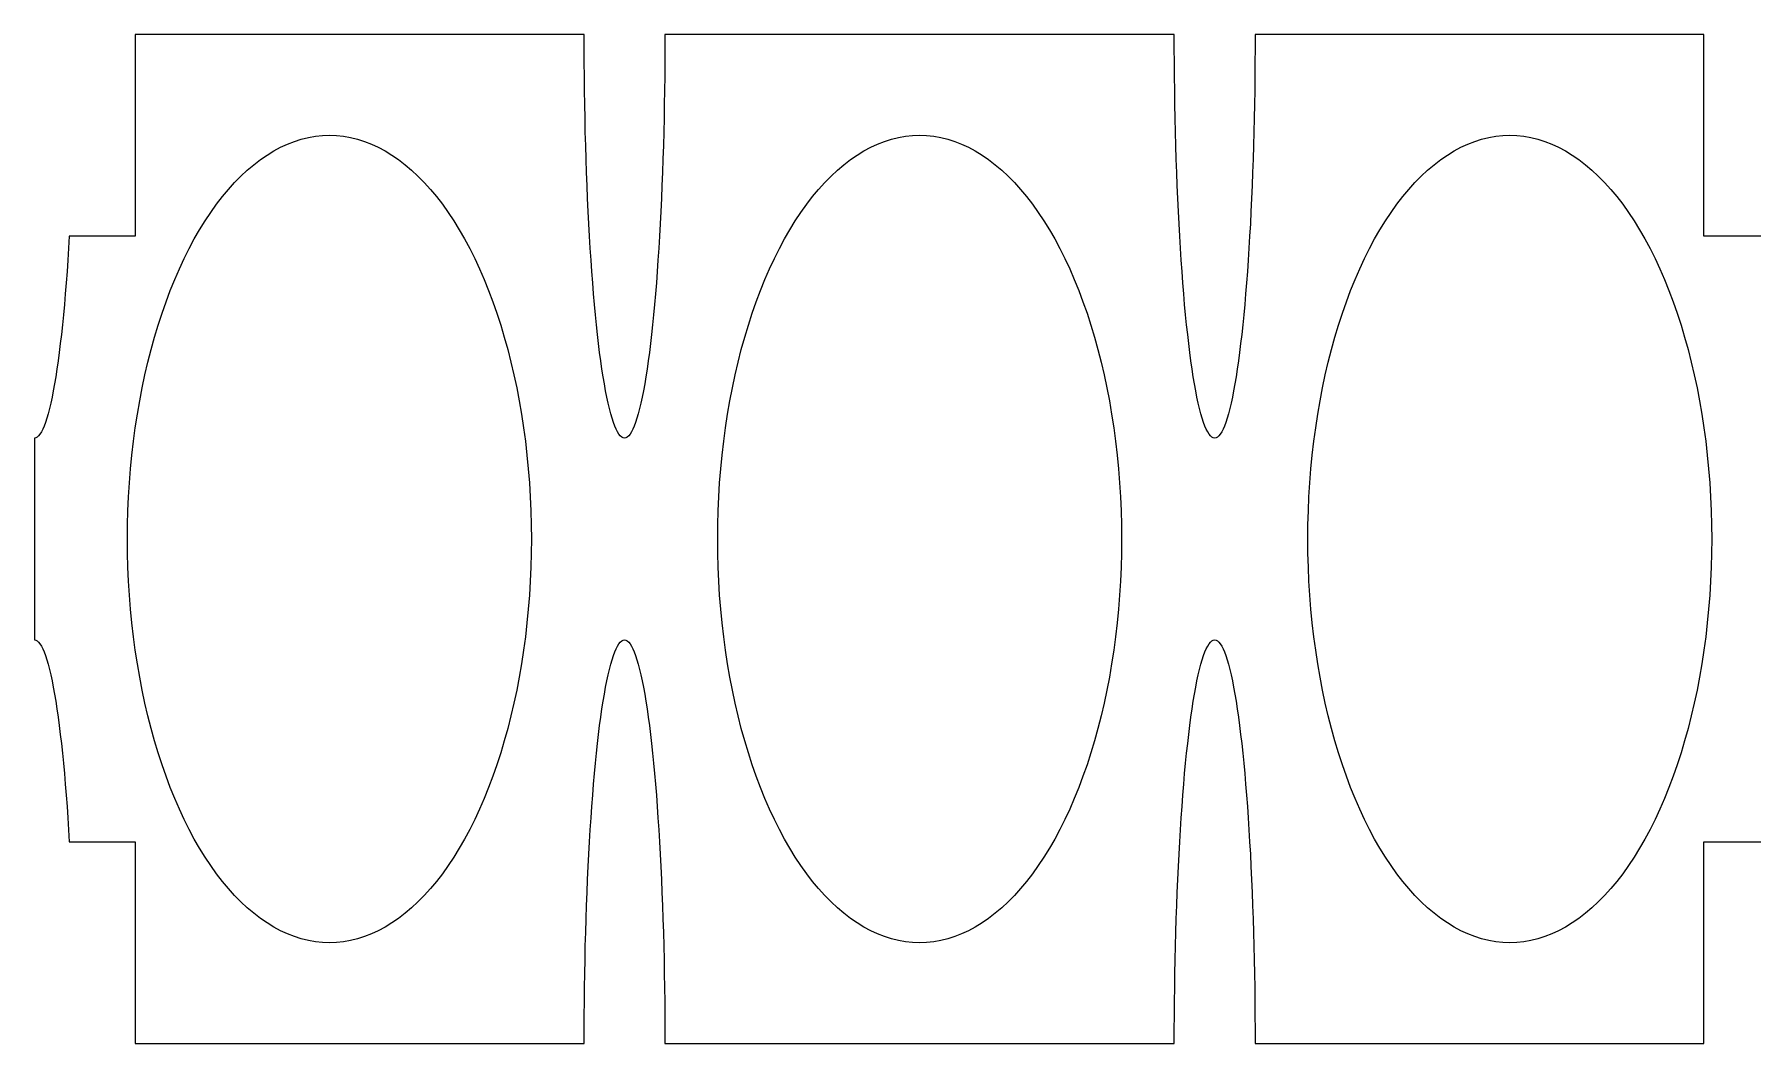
# Model space of a CAD drawing. Header units: metres. Extents: x -317 to 317, y -178 to -110.
# Drawn here: x -285 to -229.6, y -142.5 to -110 of the extents above; entities that cross this region are included whole.
import ezdxf

# ---------------------------------------------------------------- set-up
doc = ezdxf.new("R2010")
doc.units = ezdxf.units.M

msp = doc.modelspace()

# ---------------------------------------------------------------- linework, layer by layer
for p, q in [((-267.258, -110), (-281.705, -110)), ((-281.705, -110), (-281.705, -116.5)), ((-267.258, -110.454), (-267.258, -110)), ((-264.658, -110), (-264.659, -110.454)), ((-248.261, -110), (-264.658, -110)), ((-248.261, -110.454), (-248.261, -110)), ((-245.661, -110), (-245.662, -110.454)), ((-231.214, -110), (-245.661, -110)), ((-231.214, -116.5), (-231.214, -110)), ((-267.255, -110.907), (-267.258, -110.454)), ((-264.659, -110.454), (-264.662, -110.907)), ((-248.258, -110.907), (-248.261, -110.454)), ((-245.662, -110.454), (-245.665, -110.907)), ((-267.251, -111.359), (-267.255, -110.907)), ((-264.662, -110.907), (-264.666, -111.359)), ((-248.254, -111.359), (-248.258, -110.907)), ((-245.665, -110.907), (-245.669, -111.359)), ((-267.246, -111.809), (-267.251, -111.359)), ((-264.666, -111.359), (-264.671, -111.809)), ((-248.249, -111.809), (-248.254, -111.359)), ((-245.669, -111.359), (-245.674, -111.809)), ((-267.239, -112.257), (-267.246, -111.809)), ((-267.23, -112.703), (-267.239, -112.257)), ((-264.678, -112.257), (-264.687, -112.703)), ((-264.671, -111.809), (-264.678, -112.257)), ((-248.242, -112.257), (-248.249, -111.809)), ((-248.233, -112.703), (-248.242, -112.257)), ((-245.681, -112.257), (-245.69, -112.703)), ((-245.674, -111.809), (-245.681, -112.257)), ((-267.22, -113.145), (-267.23, -112.703)), ((-264.687, -112.703), (-264.697, -113.145)), ((-248.223, -113.145), (-248.233, -112.703)), ((-245.69, -112.703), (-245.7, -113.145)), ((-276.586, -113.447), (-276.362, -113.377)), ((-276.362, -113.377), (-276.136, -113.321)), ((-276.136, -113.321), (-275.91, -113.282)), ((-275.91, -113.282), (-275.684, -113.258)), ((-275.684, -113.258), (-275.457, -113.25)), ((-275.457, -113.25), (-275.23, -113.258)), ((-275.23, -113.258), (-275.004, -113.282)), ((-275.004, -113.282), (-274.778, -113.321)), ((-274.778, -113.321), (-274.552, -113.377)), ((-274.552, -113.377), (-274.328, -113.447)), ((-267.208, -113.583), (-267.22, -113.145)), ((-264.697, -113.145), (-264.709, -113.583)), ((-257.589, -113.447), (-257.365, -113.377)), ((-257.365, -113.377), (-257.139, -113.321)), ((-257.139, -113.321), (-256.913, -113.282)), ((-256.913, -113.282), (-256.687, -113.258)), ((-256.687, -113.258), (-256.46, -113.25)), ((-256.46, -113.25), (-256.233, -113.258)), ((-256.233, -113.258), (-256.007, -113.282)), ((-256.007, -113.282), (-255.781, -113.321)), ((-255.781, -113.321), (-255.555, -113.377)), ((-255.555, -113.377), (-255.331, -113.447)), ((-248.211, -113.583), (-248.223, -113.145)), ((-245.7, -113.145), (-245.712, -113.583)), ((-238.592, -113.447), (-238.368, -113.377)), ((-238.368, -113.377), (-238.142, -113.321)), ((-238.142, -113.321), (-237.916, -113.282)), ((-237.916, -113.282), (-237.69, -113.258)), ((-237.69, -113.258), (-237.463, -113.25)), ((-237.463, -113.25), (-237.236, -113.258)), ((-237.236, -113.258), (-237.009, -113.282)), ((-237.009, -113.282), (-236.783, -113.321)), ((-236.783, -113.321), (-236.558, -113.377)), ((-236.558, -113.377), (-236.334, -113.447)), ((-277.68, -114.034), (-277.466, -113.886)), ((-277.466, -113.886), (-277.249, -113.754)), ((-277.249, -113.754), (-277.029, -113.636)), ((-277.029, -113.636), (-276.808, -113.534)), ((-276.808, -113.534), (-276.586, -113.447)), ((-274.328, -113.447), (-274.106, -113.534)), ((-274.106, -113.534), (-273.884, -113.636)), ((-273.884, -113.636), (-273.665, -113.754)), ((-273.665, -113.754), (-273.448, -113.886)), ((-273.448, -113.886), (-273.234, -114.034)), ((-267.195, -114.017), (-267.208, -113.583)), ((-264.709, -113.583), (-264.722, -114.017)), ((-258.683, -114.034), (-258.469, -113.886)), ((-258.469, -113.886), (-258.252, -113.754)), ((-258.252, -113.754), (-258.032, -113.636)), ((-258.032, -113.636), (-257.811, -113.534)), ((-257.811, -113.534), (-257.589, -113.447)), ((-255.331, -113.447), (-255.109, -113.534)), ((-255.109, -113.534), (-254.887, -113.636)), ((-254.887, -113.636), (-254.668, -113.754)), ((-254.668, -113.754), (-254.451, -113.886)), ((-254.451, -113.886), (-254.237, -114.034)), ((-248.198, -114.017), (-248.211, -113.583)), ((-245.712, -113.583), (-245.725, -114.017)), ((-239.686, -114.034), (-239.472, -113.886)), ((-239.472, -113.886), (-239.255, -113.754)), ((-239.255, -113.754), (-239.035, -113.636)), ((-239.035, -113.636), (-238.814, -113.534)), ((-238.814, -113.534), (-238.592, -113.447)), ((-236.334, -113.447), (-236.111, -113.534)), ((-236.111, -113.534), (-235.89, -113.636)), ((-235.89, -113.636), (-235.671, -113.754)), ((-235.671, -113.754), (-235.454, -113.886)), ((-235.454, -113.886), (-235.24, -114.034)), ((-278.306, -114.566), (-278.101, -114.374)), ((-278.101, -114.374), (-277.892, -114.197)), ((-277.892, -114.197), (-277.68, -114.034)), ((-273.234, -114.034), (-273.022, -114.197)), ((-273.022, -114.197), (-272.813, -114.374)), ((-272.813, -114.374), (-272.608, -114.566)), ((-267.18, -114.446), (-267.195, -114.017)), ((-267.164, -114.87), (-267.18, -114.446)), ((-264.737, -114.446), (-264.753, -114.87)), ((-264.722, -114.017), (-264.737, -114.446)), ((-259.309, -114.566), (-259.104, -114.374)), ((-259.104, -114.374), (-258.895, -114.197)), ((-258.895, -114.197), (-258.683, -114.034)), ((-254.237, -114.034), (-254.025, -114.197)), ((-254.025, -114.197), (-253.816, -114.374)), ((-253.816, -114.374), (-253.611, -114.566)), ((-248.183, -114.446), (-248.198, -114.017)), ((-248.167, -114.87), (-248.183, -114.446)), ((-245.74, -114.446), (-245.756, -114.87)), ((-245.725, -114.017), (-245.74, -114.446)), ((-240.312, -114.566), (-240.107, -114.374)), ((-240.107, -114.374), (-239.898, -114.197)), ((-239.898, -114.197), (-239.686, -114.034)), ((-235.24, -114.034), (-235.028, -114.197)), ((-235.028, -114.197), (-234.819, -114.374)), ((-234.819, -114.374), (-234.613, -114.566)), ((-278.901, -115.225), (-278.707, -114.992)), ((-278.707, -114.992), (-278.509, -114.772)), ((-278.509, -114.772), (-278.306, -114.566)), ((-272.608, -114.566), (-272.405, -114.772)), ((-272.405, -114.772), (-272.207, -114.992)), ((-272.207, -114.992), (-272.012, -115.225)), ((-267.146, -115.288), (-267.164, -114.87)), ((-264.753, -114.87), (-264.771, -115.288)), ((-259.904, -115.225), (-259.71, -114.992)), ((-259.71, -114.992), (-259.512, -114.772)), ((-259.512, -114.772), (-259.309, -114.566)), ((-253.611, -114.566), (-253.408, -114.772)), ((-253.408, -114.772), (-253.21, -114.992)), ((-253.21, -114.992), (-253.015, -115.225)), ((-248.149, -115.288), (-248.167, -114.87)), ((-245.756, -114.87), (-245.774, -115.288)), ((-240.907, -115.225), (-240.713, -114.992)), ((-240.713, -114.992), (-240.514, -114.772)), ((-240.514, -114.772), (-240.312, -114.566)), ((-234.613, -114.566), (-234.411, -114.772)), ((-234.411, -114.772), (-234.213, -114.992)), ((-234.213, -114.992), (-234.018, -115.225)), ((-279.278, -115.733), (-279.092, -115.473)), ((-279.092, -115.473), (-278.901, -115.225)), ((-272.012, -115.225), (-271.822, -115.473)), ((-271.822, -115.473), (-271.636, -115.733)), ((-267.127, -115.699), (-267.146, -115.288)), ((-264.771, -115.288), (-264.79, -115.699)), ((-260.281, -115.733), (-260.095, -115.473)), ((-260.095, -115.473), (-259.904, -115.225)), ((-253.015, -115.225), (-252.825, -115.473)), ((-252.825, -115.473), (-252.639, -115.733)), ((-248.13, -115.699), (-248.149, -115.288)), ((-245.774, -115.288), (-245.793, -115.699)), ((-241.284, -115.733), (-241.098, -115.473)), ((-241.098, -115.473), (-240.907, -115.225)), ((-234.018, -115.225), (-233.828, -115.473)), ((-233.828, -115.473), (-233.642, -115.733)), ((-279.635, -116.291), (-279.459, -116.006)), ((-279.459, -116.006), (-279.278, -115.733)), ((-271.636, -115.733), (-271.455, -116.006)), ((-271.455, -116.006), (-271.279, -116.291)), ((-267.106, -116.103), (-267.127, -115.699)), ((-267.084, -116.5), (-267.106, -116.103)), ((-264.811, -116.103), (-264.833, -116.5)), ((-264.79, -115.699), (-264.811, -116.103)), ((-260.638, -116.291), (-260.462, -116.006)), ((-260.462, -116.006), (-260.281, -115.733)), ((-252.639, -115.733), (-252.458, -116.006)), ((-252.458, -116.006), (-252.282, -116.291)), ((-248.109, -116.103), (-248.13, -115.699)), ((-248.087, -116.5), (-248.109, -116.103)), ((-245.814, -116.103), (-245.836, -116.5)), ((-245.793, -115.699), (-245.814, -116.103)), ((-241.641, -116.291), (-241.465, -116.006)), ((-241.465, -116.006), (-241.284, -115.733)), ((-233.642, -115.733), (-233.461, -116.006)), ((-233.461, -116.006), (-233.285, -116.291)), ((-283.83, -116.5), (-283.853, -116.889)), ((-281.705, -116.5), (-283.83, -116.5)), ((-283.83, -116.5), (-283.83, -116.5)), ((-279.972, -116.899), (-279.806, -116.589)), ((-279.806, -116.589), (-279.635, -116.291)), ((-271.279, -116.291), (-271.108, -116.589)), ((-271.108, -116.589), (-270.942, -116.899)), ((-267.061, -116.889), (-267.084, -116.5)), ((-264.833, -116.5), (-264.856, -116.889)), ((-260.975, -116.899), (-260.809, -116.589)), ((-260.809, -116.589), (-260.638, -116.291)), ((-252.282, -116.291), (-252.111, -116.589)), ((-252.111, -116.589), (-251.945, -116.899)), ((-248.064, -116.889), (-248.087, -116.5)), ((-245.836, -116.5), (-245.859, -116.889)), ((-241.978, -116.899), (-241.812, -116.589)), ((-241.812, -116.589), (-241.641, -116.291)), ((-233.285, -116.291), (-233.114, -116.589)), ((-233.114, -116.589), (-232.948, -116.899)), ((-229.09, -116.5), (-231.214, -116.5)), ((-283.853, -116.889), (-283.878, -117.27)), ((-280.287, -117.551), (-280.133, -117.219)), ((-280.133, -117.219), (-279.972, -116.899)), ((-270.942, -116.899), (-270.781, -117.219)), ((-270.781, -117.219), (-270.627, -117.551)), ((-267.036, -117.27), (-267.061, -116.889)), ((-264.856, -116.889), (-264.881, -117.27)), ((-261.29, -117.551), (-261.136, -117.219)), ((-261.136, -117.219), (-260.975, -116.899)), ((-251.945, -116.899), (-251.784, -117.219)), ((-251.784, -117.219), (-251.629, -117.551)), ((-248.039, -117.27), (-248.064, -116.889)), ((-245.859, -116.889), (-245.884, -117.27)), ((-242.293, -117.551), (-242.139, -117.219)), ((-242.139, -117.219), (-241.978, -116.899)), ((-232.948, -116.899), (-232.787, -117.219)), ((-232.787, -117.219), (-232.632, -117.551)), ((-283.904, -117.641), (-283.931, -118.004)), ((-283.878, -117.27), (-283.904, -117.641)), ((-280.436, -117.894), (-280.287, -117.551)), ((-270.627, -117.551), (-270.478, -117.894)), ((-267.01, -117.641), (-267.036, -117.27)), ((-266.983, -118.004), (-267.01, -117.641)), ((-264.907, -117.641), (-264.934, -118.004)), ((-264.881, -117.27), (-264.907, -117.641)), ((-261.439, -117.894), (-261.29, -117.551)), ((-251.629, -117.551), (-251.481, -117.894)), ((-248.013, -117.641), (-248.039, -117.27)), ((-247.986, -118.004), (-248.013, -117.641)), ((-245.91, -117.641), (-245.937, -118.004)), ((-245.884, -117.27), (-245.91, -117.641)), ((-242.442, -117.894), (-242.293, -117.551)), ((-232.632, -117.551), (-232.484, -117.894)), ((-283.96, -118.356), (-283.989, -118.699)), ((-283.931, -118.004), (-283.96, -118.356)), ((-280.716, -118.609), (-280.579, -118.246)), ((-280.579, -118.246), (-280.436, -117.894)), ((-270.478, -117.894), (-270.335, -118.246)), ((-270.335, -118.246), (-270.198, -118.609)), ((-266.954, -118.356), (-266.983, -118.004)), ((-266.925, -118.699), (-266.954, -118.356)), ((-264.963, -118.356), (-264.992, -118.699)), ((-264.934, -118.004), (-264.963, -118.356)), ((-261.719, -118.609), (-261.582, -118.246)), ((-261.582, -118.246), (-261.439, -117.894)), ((-251.481, -117.894), (-251.338, -118.246)), ((-251.338, -118.246), (-251.201, -118.609)), ((-247.957, -118.356), (-247.986, -118.004)), ((-247.928, -118.699), (-247.957, -118.356)), ((-245.966, -118.356), (-245.995, -118.699)), ((-245.937, -118.004), (-245.966, -118.356)), ((-242.722, -118.609), (-242.585, -118.246)), ((-242.585, -118.246), (-242.442, -117.894)), ((-232.484, -117.894), (-232.341, -118.246)), ((-232.341, -118.246), (-232.204, -118.609)), ((-283.989, -118.699), (-284.02, -119.031)), ((-280.846, -118.98), (-280.716, -118.609)), ((-270.198, -118.609), (-270.068, -118.98)), ((-266.894, -119.031), (-266.925, -118.699)), ((-264.992, -118.699), (-265.023, -119.031)), ((-261.849, -118.98), (-261.719, -118.609)), ((-251.201, -118.609), (-251.071, -118.98)), ((-247.897, -119.031), (-247.928, -118.699)), ((-245.995, -118.699), (-246.026, -119.031)), ((-242.852, -118.98), (-242.722, -118.609)), ((-232.204, -118.609), (-232.074, -118.98)), ((-284.052, -119.351), (-284.086, -119.661)), ((-284.02, -119.031), (-284.052, -119.351)), ((-281.086, -119.75), (-280.969, -119.361)), ((-280.969, -119.361), (-280.846, -118.98)), ((-270.068, -118.98), (-269.945, -119.361)), ((-269.945, -119.361), (-269.828, -119.75)), ((-266.862, -119.351), (-266.894, -119.031)), ((-266.828, -119.661), (-266.862, -119.351)), ((-265.055, -119.351), (-265.089, -119.661)), ((-265.023, -119.031), (-265.055, -119.351)), ((-262.089, -119.75), (-261.972, -119.361)), ((-261.972, -119.361), (-261.849, -118.98)), ((-251.071, -118.98), (-250.948, -119.361)), ((-250.948, -119.361), (-250.831, -119.75)), ((-247.864, -119.351), (-247.897, -119.031)), ((-247.831, -119.661), (-247.864, -119.351)), ((-246.058, -119.351), (-246.092, -119.661)), ((-246.026, -119.031), (-246.058, -119.351)), ((-243.092, -119.75), (-242.975, -119.361)), ((-242.975, -119.361), (-242.852, -118.98)), ((-232.074, -118.98), (-231.951, -119.361)), ((-231.951, -119.361), (-231.834, -119.75)), ((-284.12, -119.959), (-284.155, -120.244)), ((-284.086, -119.661), (-284.12, -119.959)), ((-281.196, -120.147), (-281.086, -119.75)), ((-269.828, -119.75), (-269.718, -120.147)), ((-266.794, -119.959), (-266.828, -119.661)), ((-266.759, -120.244), (-266.794, -119.959)), ((-265.123, -119.959), (-265.158, -120.244)), ((-265.089, -119.661), (-265.123, -119.959)), ((-262.199, -120.147), (-262.089, -119.75)), ((-250.831, -119.75), (-250.721, -120.147)), ((-247.797, -119.959), (-247.831, -119.661)), ((-247.762, -120.244), (-247.797, -119.959)), ((-246.126, -119.959), (-246.161, -120.244)), ((-246.092, -119.661), (-246.126, -119.959)), ((-243.202, -120.147), (-243.092, -119.75)), ((-231.834, -119.75), (-231.724, -120.147)), ((-284.191, -120.517), (-284.229, -120.777)), ((-284.155, -120.244), (-284.191, -120.517)), ((-281.395, -120.962), (-281.299, -120.551)), ((-281.299, -120.551), (-281.196, -120.147)), ((-269.718, -120.147), (-269.615, -120.551)), ((-269.615, -120.551), (-269.519, -120.962)), ((-266.723, -120.517), (-266.759, -120.244)), ((-266.685, -120.777), (-266.723, -120.517)), ((-265.194, -120.517), (-265.232, -120.777)), ((-265.158, -120.244), (-265.194, -120.517)), ((-262.398, -120.962), (-262.302, -120.551)), ((-262.302, -120.551), (-262.199, -120.147)), ((-250.721, -120.147), (-250.618, -120.551)), ((-250.618, -120.551), (-250.522, -120.962)), ((-247.726, -120.517), (-247.762, -120.244)), ((-247.688, -120.777), (-247.726, -120.517)), ((-246.197, -120.517), (-246.234, -120.777)), ((-246.161, -120.244), (-246.197, -120.517)), ((-243.401, -120.962), (-243.305, -120.551)), ((-243.305, -120.551), (-243.202, -120.147)), ((-231.724, -120.147), (-231.621, -120.551)), ((-231.621, -120.551), (-231.525, -120.962)), ((-284.267, -121.025), (-284.305, -121.258)), ((-284.229, -120.777), (-284.267, -121.025)), ((-281.484, -121.38), (-281.395, -120.962)), ((-269.519, -120.962), (-269.43, -121.38)), ((-266.647, -121.025), (-266.685, -120.777)), ((-266.608, -121.258), (-266.647, -121.025)), ((-265.27, -121.025), (-265.308, -121.258)), ((-265.232, -120.777), (-265.27, -121.025)), ((-262.487, -121.38), (-262.398, -120.962)), ((-250.522, -120.962), (-250.433, -121.38)), ((-247.65, -121.025), (-247.688, -120.777)), ((-247.611, -121.258), (-247.65, -121.025)), ((-246.273, -121.025), (-246.311, -121.258)), ((-246.234, -120.777), (-246.273, -121.025)), ((-243.49, -121.38), (-243.401, -120.962)), ((-231.525, -120.962), (-231.436, -121.38)), ((-284.345, -121.478), (-284.386, -121.684)), ((-284.305, -121.258), (-284.345, -121.478)), ((-281.565, -121.804), (-281.484, -121.38)), ((-269.43, -121.38), (-269.349, -121.804)), ((-266.569, -121.478), (-266.608, -121.258)), ((-266.528, -121.684), (-266.569, -121.478)), ((-265.348, -121.478), (-265.389, -121.684)), ((-265.308, -121.258), (-265.348, -121.478)), ((-262.568, -121.804), (-262.487, -121.38)), ((-250.433, -121.38), (-250.352, -121.804)), ((-247.572, -121.478), (-247.611, -121.258)), ((-247.531, -121.684), (-247.572, -121.478)), ((-246.351, -121.478), (-246.392, -121.684)), ((-246.311, -121.258), (-246.351, -121.478)), ((-243.571, -121.804), (-243.49, -121.38)), ((-231.436, -121.38), (-231.355, -121.804)), ((-284.511, -122.216), (-284.554, -122.364)), ((-284.468, -122.053), (-284.511, -122.216)), ((-284.427, -121.876), (-284.468, -122.053)), ((-284.386, -121.684), (-284.427, -121.876)), ((-281.705, -122.667), (-281.639, -122.233)), ((-281.639, -122.233), (-281.565, -121.804)), ((-269.349, -121.804), (-269.275, -122.233)), ((-269.275, -122.233), (-269.209, -122.667)), ((-266.487, -121.876), (-266.528, -121.684)), ((-266.445, -122.053), (-266.487, -121.876)), ((-266.403, -122.216), (-266.445, -122.053)), ((-266.36, -122.364), (-266.403, -122.216)), ((-265.514, -122.216), (-265.557, -122.364)), ((-265.471, -122.053), (-265.514, -122.216)), ((-265.43, -121.876), (-265.471, -122.053)), ((-265.389, -121.684), (-265.43, -121.876)), ((-262.708, -122.667), (-262.642, -122.233)), ((-262.642, -122.233), (-262.568, -121.804)), ((-250.352, -121.804), (-250.278, -122.233)), ((-250.278, -122.233), (-250.212, -122.667)), ((-247.49, -121.876), (-247.531, -121.684)), ((-247.448, -122.053), (-247.49, -121.876)), ((-247.406, -122.216), (-247.448, -122.053)), ((-247.363, -122.364), (-247.406, -122.216)), ((-246.517, -122.216), (-246.56, -122.364)), ((-246.474, -122.053), (-246.517, -122.216)), ((-246.433, -121.876), (-246.474, -122.053)), ((-246.392, -121.684), (-246.433, -121.876)), ((-243.711, -122.667), (-243.645, -122.233)), ((-243.645, -122.233), (-243.571, -121.804)), ((-231.355, -121.804), (-231.281, -122.233)), ((-231.281, -122.233), (-231.215, -122.667)), ((-284.685, -122.716), (-284.73, -122.803)), ((-284.641, -122.614), (-284.685, -122.716)), ((-284.597, -122.496), (-284.641, -122.614)), ((-284.554, -122.364), (-284.597, -122.496)), ((-281.764, -123.105), (-281.705, -122.667)), ((-269.209, -122.667), (-269.15, -123.105)), ((-266.317, -122.496), (-266.36, -122.364)), ((-266.273, -122.614), (-266.317, -122.496)), ((-266.229, -122.716), (-266.273, -122.614)), ((-266.184, -122.803), (-266.229, -122.716)), ((-265.688, -122.716), (-265.733, -122.803)), ((-265.644, -122.614), (-265.688, -122.716)), ((-265.6, -122.496), (-265.644, -122.614)), ((-265.557, -122.364), (-265.6, -122.496)), ((-262.767, -123.105), (-262.708, -122.667)), ((-250.212, -122.667), (-250.153, -123.105)), ((-247.32, -122.496), (-247.363, -122.364)), ((-247.276, -122.614), (-247.32, -122.496)), ((-247.232, -122.716), (-247.276, -122.614)), ((-247.187, -122.803), (-247.232, -122.716)), ((-246.691, -122.716), (-246.736, -122.803)), ((-246.647, -122.614), (-246.691, -122.716)), ((-246.603, -122.496), (-246.647, -122.614)), ((-246.56, -122.364), (-246.603, -122.496)), ((-243.77, -123.105), (-243.711, -122.667)), ((-231.215, -122.667), (-231.156, -123.105)), ((-284.91, -122.992), (-284.955, -123)), ((-284.955, -123), (-284.955, -129.5)), ((-284.865, -122.968), (-284.91, -122.992)), ((-284.82, -122.929), (-284.865, -122.968)), ((-284.775, -122.873), (-284.82, -122.929)), ((-284.73, -122.803), (-284.775, -122.873)), ((-281.815, -123.547), (-281.764, -123.105)), ((-269.15, -123.105), (-269.099, -123.547)), ((-266.139, -122.873), (-266.184, -122.803)), ((-266.094, -122.929), (-266.139, -122.873)), ((-266.049, -122.968), (-266.094, -122.929)), ((-266.004, -122.992), (-266.049, -122.968)), ((-265.958, -123), (-266.004, -122.992)), ((-265.913, -122.992), (-265.958, -123)), ((-265.868, -122.968), (-265.913, -122.992)), ((-265.823, -122.929), (-265.868, -122.968)), ((-265.778, -122.873), (-265.823, -122.929)), ((-265.733, -122.803), (-265.778, -122.873)), ((-262.818, -123.547), (-262.767, -123.105)), ((-250.153, -123.105), (-250.102, -123.547)), ((-247.142, -122.873), (-247.187, -122.803)), ((-247.097, -122.929), (-247.142, -122.873)), ((-247.052, -122.968), (-247.097, -122.929)), ((-247.007, -122.992), (-247.052, -122.968)), ((-246.961, -123), (-247.007, -122.992)), ((-246.916, -122.992), (-246.961, -123)), ((-246.871, -122.968), (-246.916, -122.992)), ((-246.826, -122.929), (-246.871, -122.968)), ((-246.78, -122.873), (-246.826, -122.929)), ((-246.736, -122.803), (-246.78, -122.873)), ((-243.821, -123.547), (-243.77, -123.105)), ((-231.156, -123.105), (-231.105, -123.547)), ((-281.858, -123.993), (-281.815, -123.547)), ((-269.099, -123.547), (-269.056, -123.993)), ((-262.861, -123.993), (-262.818, -123.547)), ((-250.102, -123.547), (-250.059, -123.993)), ((-243.864, -123.993), (-243.821, -123.547)), ((-231.105, -123.547), (-231.062, -123.993)), ((-281.921, -124.891), (-281.894, -124.441)), ((-281.894, -124.441), (-281.858, -123.993)), ((-269.056, -123.993), (-269.02, -124.441)), ((-269.02, -124.441), (-268.993, -124.891)), ((-262.924, -124.891), (-262.897, -124.441)), ((-262.897, -124.441), (-262.861, -123.993)), ((-250.059, -123.993), (-250.023, -124.441)), ((-250.023, -124.441), (-249.996, -124.891)), ((-243.927, -124.891), (-243.9, -124.441)), ((-243.9, -124.441), (-243.864, -123.993)), ((-231.062, -123.993), (-231.026, -124.441)), ((-231.026, -124.441), (-230.999, -124.891)), ((-281.941, -125.343), (-281.921, -124.891)), ((-268.993, -124.891), (-268.973, -125.343)), ((-262.944, -125.343), (-262.924, -124.891)), ((-249.996, -124.891), (-249.976, -125.343)), ((-243.947, -125.343), (-243.927, -124.891)), ((-230.999, -124.891), (-230.979, -125.343)), ((-281.953, -125.796), (-281.941, -125.343)), ((-268.973, -125.343), (-268.961, -125.796)), ((-262.956, -125.796), (-262.944, -125.343)), ((-249.976, -125.343), (-249.964, -125.796)), ((-243.959, -125.796), (-243.947, -125.343)), ((-230.979, -125.343), (-230.967, -125.796)), ((-281.957, -126.25), (-281.953, -125.796)), ((-268.961, -125.796), (-268.957, -126.25)), ((-262.96, -126.25), (-262.956, -125.796)), ((-249.964, -125.796), (-249.96, -126.25)), ((-243.963, -126.25), (-243.959, -125.796)), ((-230.967, -125.796), (-230.963, -126.25)), ((-281.953, -126.704), (-281.957, -126.25)), ((-268.957, -126.25), (-268.961, -126.704)), ((-262.956, -126.704), (-262.96, -126.25)), ((-249.96, -126.25), (-249.964, -126.704)), ((-243.959, -126.704), (-243.963, -126.25)), ((-230.963, -126.25), (-230.967, -126.704)), ((-281.941, -127.157), (-281.953, -126.704)), ((-281.921, -127.609), (-281.941, -127.157)), ((-268.973, -127.157), (-268.993, -127.609)), ((-268.961, -126.704), (-268.973, -127.157)), ((-262.944, -127.157), (-262.956, -126.704)), ((-262.924, -127.609), (-262.944, -127.157)), ((-249.976, -127.157), (-249.996, -127.609)), ((-249.964, -126.704), (-249.976, -127.157)), ((-243.947, -127.157), (-243.959, -126.704)), ((-243.927, -127.609), (-243.947, -127.157)), ((-230.979, -127.157), (-230.999, -127.609)), ((-230.967, -126.704), (-230.979, -127.157)), ((-281.894, -128.059), (-281.921, -127.609)), ((-268.993, -127.609), (-269.02, -128.059)), ((-262.897, -128.059), (-262.924, -127.609)), ((-249.996, -127.609), (-250.023, -128.059)), ((-243.9, -128.059), (-243.927, -127.609)), ((-230.999, -127.609), (-231.026, -128.059)), ((-281.858, -128.507), (-281.894, -128.059)), ((-269.02, -128.059), (-269.056, -128.507)), ((-262.861, -128.507), (-262.897, -128.059)), ((-250.023, -128.059), (-250.059, -128.507)), ((-243.864, -128.507), (-243.9, -128.059)), ((-231.026, -128.059), (-231.062, -128.507)), ((-281.815, -128.953), (-281.858, -128.507)), ((-269.056, -128.507), (-269.099, -128.953)), ((-262.818, -128.953), (-262.861, -128.507)), ((-250.059, -128.507), (-250.102, -128.953)), ((-243.821, -128.953), (-243.864, -128.507)), ((-231.062, -128.507), (-231.105, -128.953)), ((-281.764, -129.395), (-281.815, -128.953)), ((-281.705, -129.833), (-281.764, -129.395)), ((-269.15, -129.395), (-269.209, -129.833)), ((-269.099, -128.953), (-269.15, -129.395)), ((-262.767, -129.395), (-262.818, -128.953)), ((-262.708, -129.833), (-262.767, -129.395)), ((-250.153, -129.395), (-250.212, -129.833)), ((-250.102, -128.953), (-250.153, -129.395)), ((-243.77, -129.395), (-243.821, -128.953)), ((-243.711, -129.833), (-243.77, -129.395)), ((-231.156, -129.395), (-231.215, -129.833)), ((-231.105, -128.953), (-231.156, -129.395)), ((-284.955, -129.5), (-284.91, -129.508)), ((-284.91, -129.508), (-284.865, -129.532)), ((-284.865, -129.532), (-284.82, -129.571)), ((-284.82, -129.571), (-284.775, -129.627)), ((-284.775, -129.627), (-284.73, -129.697)), ((-284.73, -129.697), (-284.685, -129.784)), ((-284.685, -129.784), (-284.641, -129.886)), ((-284.641, -129.886), (-284.597, -130.004)), ((-281.639, -130.267), (-281.705, -129.833)), ((-269.209, -129.833), (-269.275, -130.267)), ((-266.317, -130.004), (-266.273, -129.886)), ((-266.273, -129.886), (-266.229, -129.784)), ((-266.229, -129.784), (-266.184, -129.697)), ((-266.184, -129.697), (-266.139, -129.627)), ((-266.139, -129.627), (-266.094, -129.571)), ((-266.094, -129.571), (-266.049, -129.532)), ((-266.049, -129.532), (-266.004, -129.508)), ((-266.004, -129.508), (-265.958, -129.5)), ((-265.958, -129.5), (-265.913, -129.508)), ((-265.913, -129.508), (-265.868, -129.532)), ((-265.868, -129.532), (-265.823, -129.571)), ((-265.823, -129.571), (-265.778, -129.627)), ((-265.778, -129.627), (-265.733, -129.697)), ((-265.733, -129.697), (-265.688, -129.784)), ((-265.688, -129.784), (-265.644, -129.886)), ((-265.644, -129.886), (-265.6, -130.004)), ((-262.642, -130.267), (-262.708, -129.833)), ((-250.212, -129.833), (-250.278, -130.267)), ((-247.32, -130.004), (-247.276, -129.886)), ((-247.276, -129.886), (-247.232, -129.784)), ((-247.232, -129.784), (-247.187, -129.697)), ((-247.187, -129.697), (-247.142, -129.627)), ((-247.142, -129.627), (-247.097, -129.571)), ((-247.097, -129.571), (-247.052, -129.532)), ((-247.052, -129.532), (-247.007, -129.508)), ((-247.007, -129.508), (-246.961, -129.5)), ((-246.961, -129.5), (-246.916, -129.508)), ((-246.916, -129.508), (-246.871, -129.532)), ((-246.871, -129.532), (-246.826, -129.571)), ((-246.826, -129.571), (-246.78, -129.627)), ((-246.78, -129.627), (-246.736, -129.697)), ((-246.736, -129.697), (-246.691, -129.784)), ((-246.691, -129.784), (-246.647, -129.886)), ((-246.647, -129.886), (-246.603, -130.004)), ((-243.645, -130.267), (-243.711, -129.833)), ((-231.215, -129.833), (-231.281, -130.267)), ((-284.597, -130.004), (-284.554, -130.136)), ((-284.554, -130.136), (-284.511, -130.284)), ((-284.511, -130.284), (-284.468, -130.447)), ((-284.468, -130.447), (-284.427, -130.624)), ((-281.565, -130.696), (-281.639, -130.267)), ((-269.275, -130.267), (-269.349, -130.696)), ((-266.487, -130.624), (-266.445, -130.447)), ((-266.445, -130.447), (-266.403, -130.284)), ((-266.403, -130.284), (-266.36, -130.136)), ((-266.36, -130.136), (-266.317, -130.004)), ((-265.6, -130.004), (-265.557, -130.136)), ((-265.557, -130.136), (-265.514, -130.284)), ((-265.514, -130.284), (-265.471, -130.447)), ((-265.471, -130.447), (-265.43, -130.624)), ((-262.568, -130.696), (-262.642, -130.267)), ((-250.278, -130.267), (-250.352, -130.696)), ((-247.49, -130.624), (-247.448, -130.447)), ((-247.448, -130.447), (-247.406, -130.284)), ((-247.406, -130.284), (-247.363, -130.136)), ((-247.363, -130.136), (-247.32, -130.004)), ((-246.603, -130.004), (-246.56, -130.136)), ((-246.56, -130.136), (-246.517, -130.284)), ((-246.517, -130.284), (-246.474, -130.447)), ((-246.474, -130.447), (-246.433, -130.624)), ((-243.571, -130.696), (-243.645, -130.267)), ((-231.281, -130.267), (-231.355, -130.696)), ((-284.427, -130.624), (-284.386, -130.816)), ((-284.386, -130.816), (-284.345, -131.022)), ((-284.345, -131.022), (-284.305, -131.242)), ((-281.484, -131.12), (-281.565, -130.696)), ((-269.349, -130.696), (-269.43, -131.12)), ((-266.608, -131.242), (-266.569, -131.022)), ((-266.569, -131.022), (-266.528, -130.816)), ((-266.528, -130.816), (-266.487, -130.624)), ((-265.43, -130.624), (-265.389, -130.816)), ((-265.389, -130.816), (-265.348, -131.022)), ((-265.348, -131.022), (-265.308, -131.242)), ((-262.487, -131.12), (-262.568, -130.696)), ((-250.352, -130.696), (-250.433, -131.12)), ((-247.611, -131.242), (-247.572, -131.022)), ((-247.572, -131.022), (-247.531, -130.816)), ((-247.531, -130.816), (-247.49, -130.624)), ((-246.433, -130.624), (-246.392, -130.816)), ((-246.392, -130.816), (-246.351, -131.022)), ((-246.351, -131.022), (-246.311, -131.242)), ((-243.49, -131.12), (-243.571, -130.696)), ((-231.355, -130.696), (-231.436, -131.12)), ((-284.305, -131.242), (-284.267, -131.475)), ((-284.267, -131.475), (-284.229, -131.723)), ((-281.395, -131.538), (-281.484, -131.12)), ((-281.299, -131.949), (-281.395, -131.538)), ((-269.519, -131.538), (-269.615, -131.949)), ((-269.43, -131.12), (-269.519, -131.538)), ((-266.685, -131.723), (-266.647, -131.475)), ((-266.647, -131.475), (-266.608, -131.242)), ((-265.308, -131.242), (-265.27, -131.475)), ((-265.27, -131.475), (-265.232, -131.723)), ((-262.398, -131.538), (-262.487, -131.12)), ((-262.302, -131.949), (-262.398, -131.538)), ((-250.522, -131.538), (-250.618, -131.949)), ((-250.433, -131.12), (-250.522, -131.538)), ((-247.688, -131.723), (-247.65, -131.475)), ((-247.65, -131.475), (-247.611, -131.242)), ((-246.311, -131.242), (-246.273, -131.475)), ((-246.273, -131.475), (-246.234, -131.723)), ((-243.401, -131.538), (-243.49, -131.12)), ((-243.305, -131.949), (-243.401, -131.538)), ((-231.525, -131.538), (-231.621, -131.949)), ((-231.436, -131.12), (-231.525, -131.538)), ((-284.229, -131.723), (-284.191, -131.983)), ((-284.191, -131.983), (-284.155, -132.256)), ((-281.196, -132.353), (-281.299, -131.949)), ((-269.615, -131.949), (-269.718, -132.353)), ((-266.759, -132.256), (-266.723, -131.983)), ((-266.723, -131.983), (-266.685, -131.723)), ((-265.232, -131.723), (-265.194, -131.983)), ((-265.194, -131.983), (-265.158, -132.256)), ((-262.199, -132.353), (-262.302, -131.949)), ((-250.618, -131.949), (-250.721, -132.353)), ((-247.762, -132.256), (-247.726, -131.983)), ((-247.726, -131.983), (-247.688, -131.723)), ((-246.234, -131.723), (-246.197, -131.983)), ((-246.197, -131.983), (-246.161, -132.256)), ((-243.202, -132.353), (-243.305, -131.949)), ((-231.621, -131.949), (-231.724, -132.353)), ((-284.155, -132.256), (-284.12, -132.541)), ((-284.12, -132.541), (-284.086, -132.839)), ((-281.086, -132.75), (-281.196, -132.353)), ((-269.718, -132.353), (-269.828, -132.75)), ((-266.828, -132.839), (-266.794, -132.541)), ((-266.794, -132.541), (-266.759, -132.256)), ((-265.158, -132.256), (-265.123, -132.541)), ((-265.123, -132.541), (-265.089, -132.839)), ((-262.089, -132.75), (-262.199, -132.353)), ((-250.721, -132.353), (-250.831, -132.75)), ((-247.831, -132.839), (-247.797, -132.541)), ((-247.797, -132.541), (-247.762, -132.256)), ((-246.161, -132.256), (-246.126, -132.541)), ((-246.126, -132.541), (-246.092, -132.839)), ((-243.092, -132.75), (-243.202, -132.353)), ((-231.724, -132.353), (-231.834, -132.75)), ((-284.086, -132.839), (-284.052, -133.149)), ((-284.052, -133.149), (-284.02, -133.469)), ((-280.969, -133.139), (-281.086, -132.75)), ((-280.846, -133.52), (-280.969, -133.139)), ((-269.945, -133.139), (-270.068, -133.52)), ((-269.828, -132.75), (-269.945, -133.139)), ((-266.894, -133.469), (-266.862, -133.149)), ((-266.862, -133.149), (-266.828, -132.839)), ((-265.089, -132.839), (-265.055, -133.149)), ((-265.055, -133.149), (-265.023, -133.469)), ((-261.972, -133.139), (-262.089, -132.75)), ((-261.849, -133.52), (-261.972, -133.139)), ((-250.948, -133.139), (-251.071, -133.52)), ((-250.831, -132.75), (-250.948, -133.139)), ((-247.897, -133.469), (-247.864, -133.149)), ((-247.864, -133.149), (-247.831, -132.839)), ((-246.092, -132.839), (-246.058, -133.149)), ((-246.058, -133.149), (-246.026, -133.469)), ((-242.975, -133.139), (-243.092, -132.75)), ((-242.852, -133.52), (-242.975, -133.139)), ((-231.951, -133.139), (-232.074, -133.52)), ((-231.834, -132.75), (-231.951, -133.139)), ((-284.02, -133.469), (-283.989, -133.801)), ((-283.989, -133.801), (-283.96, -134.144)), ((-280.716, -133.891), (-280.846, -133.52)), ((-270.068, -133.52), (-270.198, -133.891)), ((-266.954, -134.144), (-266.925, -133.801)), ((-266.925, -133.801), (-266.894, -133.469)), ((-265.023, -133.469), (-264.992, -133.801)), ((-264.992, -133.801), (-264.963, -134.144)), ((-261.719, -133.891), (-261.849, -133.52)), ((-251.071, -133.52), (-251.201, -133.891)), ((-247.957, -134.144), (-247.928, -133.801)), ((-247.928, -133.801), (-247.897, -133.469)), ((-246.026, -133.469), (-245.995, -133.801)), ((-245.995, -133.801), (-245.966, -134.144)), ((-242.722, -133.891), (-242.852, -133.52)), ((-232.074, -133.52), (-232.204, -133.891)), ((-283.96, -134.144), (-283.931, -134.496)), ((-280.579, -134.254), (-280.716, -133.891)), ((-280.436, -134.606), (-280.579, -134.254)), ((-270.335, -134.254), (-270.478, -134.606)), ((-270.198, -133.891), (-270.335, -134.254)), ((-266.983, -134.496), (-266.954, -134.144)), ((-264.963, -134.144), (-264.934, -134.496)), ((-261.582, -134.254), (-261.719, -133.891)), ((-261.439, -134.606), (-261.582, -134.254)), ((-251.338, -134.254), (-251.481, -134.606)), ((-251.201, -133.891), (-251.338, -134.254)), ((-247.986, -134.496), (-247.957, -134.144)), ((-245.966, -134.144), (-245.937, -134.496)), ((-242.585, -134.254), (-242.722, -133.891)), ((-242.442, -134.606), (-242.585, -134.254)), ((-232.341, -134.254), (-232.484, -134.606)), ((-232.204, -133.891), (-232.341, -134.254)), ((-283.931, -134.496), (-283.904, -134.859)), ((-283.904, -134.859), (-283.878, -135.23)), ((-280.287, -134.949), (-280.436, -134.606)), ((-280.133, -135.281), (-280.287, -134.949)), ((-270.627, -134.949), (-270.781, -135.281)), ((-270.478, -134.606), (-270.627, -134.949)), ((-267.036, -135.23), (-267.01, -134.859)), ((-267.01, -134.859), (-266.983, -134.496)), ((-264.934, -134.496), (-264.907, -134.859)), ((-264.907, -134.859), (-264.881, -135.23)), ((-261.29, -134.949), (-261.439, -134.606)), ((-261.136, -135.281), (-261.29, -134.949)), ((-251.629, -134.949), (-251.784, -135.281)), ((-251.481, -134.606), (-251.629, -134.949)), ((-248.039, -135.23), (-248.013, -134.859)), ((-248.013, -134.859), (-247.986, -134.496)), ((-245.937, -134.496), (-245.91, -134.859)), ((-245.91, -134.859), (-245.884, -135.23)), ((-242.293, -134.949), (-242.442, -134.606)), ((-242.139, -135.281), (-242.293, -134.949)), ((-232.632, -134.949), (-232.787, -135.281)), ((-232.484, -134.606), (-232.632, -134.949)), ((-283.878, -135.23), (-283.853, -135.611)), ((-279.972, -135.601), (-280.133, -135.281)), ((-270.781, -135.281), (-270.942, -135.601)), ((-267.061, -135.611), (-267.036, -135.23)), ((-264.881, -135.23), (-264.856, -135.611)), ((-260.975, -135.601), (-261.136, -135.281)), ((-251.784, -135.281), (-251.945, -135.601)), ((-248.064, -135.611), (-248.039, -135.23)), ((-245.884, -135.23), (-245.859, -135.611)), ((-241.978, -135.601), (-242.139, -135.281)), ((-232.787, -135.281), (-232.948, -135.601)), ((-283.853, -135.611), (-283.83, -136)), ((-283.83, -136), (-283.83, -136)), ((-283.83, -136), (-281.705, -136)), ((-281.705, -136), (-281.705, -142.5)), ((-279.806, -135.911), (-279.972, -135.601)), ((-279.635, -136.209), (-279.806, -135.911)), ((-271.108, -135.911), (-271.279, -136.209)), ((-270.942, -135.601), (-271.108, -135.911)), ((-267.106, -136.397), (-267.084, -136)), ((-267.084, -136), (-267.061, -135.611)), ((-264.856, -135.611), (-264.833, -136)), ((-264.833, -136), (-264.811, -136.397)), ((-260.809, -135.911), (-260.975, -135.601)), ((-260.638, -136.209), (-260.809, -135.911)), ((-252.111, -135.911), (-252.282, -136.209)), ((-251.945, -135.601), (-252.111, -135.911)), ((-248.109, -136.397), (-248.087, -136)), ((-248.087, -136), (-248.064, -135.611)), ((-245.859, -135.611), (-245.836, -136)), ((-245.836, -136), (-245.814, -136.397)), ((-241.812, -135.911), (-241.978, -135.601)), ((-241.641, -136.209), (-241.812, -135.911)), ((-233.114, -135.911), (-233.285, -136.209)), ((-232.948, -135.601), (-233.114, -135.911)), ((-231.214, -142.5), (-231.214, -136)), ((-231.214, -136), (-229.09, -136)), ((-279.459, -136.494), (-279.635, -136.209)), ((-279.278, -136.767), (-279.459, -136.494)), ((-271.455, -136.494), (-271.636, -136.767)), ((-271.279, -136.209), (-271.455, -136.494)), ((-267.127, -136.801), (-267.106, -136.397)), ((-264.811, -136.397), (-264.79, -136.801)), ((-260.462, -136.494), (-260.638, -136.209)), ((-260.281, -136.767), (-260.462, -136.494)), ((-252.458, -136.494), (-252.639, -136.767)), ((-252.282, -136.209), (-252.458, -136.494)), ((-248.13, -136.801), (-248.109, -136.397)), ((-245.814, -136.397), (-245.793, -136.801)), ((-241.465, -136.494), (-241.641, -136.209)), ((-241.284, -136.767), (-241.465, -136.494)), ((-233.461, -136.494), (-233.642, -136.767)), ((-233.285, -136.209), (-233.461, -136.494)), ((-279.092, -137.027), (-279.278, -136.767)), ((-278.901, -137.275), (-279.092, -137.027)), ((-271.822, -137.027), (-272.012, -137.275)), ((-271.636, -136.767), (-271.822, -137.027)), ((-267.146, -137.212), (-267.127, -136.801)), ((-264.79, -136.801), (-264.771, -137.212)), ((-260.095, -137.027), (-260.281, -136.767)), ((-259.904, -137.275), (-260.095, -137.027)), ((-252.825, -137.027), (-253.015, -137.275)), ((-252.639, -136.767), (-252.825, -137.027)), ((-248.149, -137.212), (-248.13, -136.801)), ((-245.793, -136.801), (-245.774, -137.212)), ((-241.098, -137.027), (-241.284, -136.767)), ((-240.907, -137.275), (-241.098, -137.027)), ((-233.828, -137.027), (-234.018, -137.275)), ((-233.642, -136.767), (-233.828, -137.027)), ((-278.707, -137.508), (-278.901, -137.275)), ((-278.509, -137.728), (-278.707, -137.508)), ((-272.207, -137.508), (-272.405, -137.728)), ((-272.012, -137.275), (-272.207, -137.508)), ((-267.18, -138.054), (-267.164, -137.63)), ((-267.164, -137.63), (-267.146, -137.212)), ((-264.771, -137.212), (-264.753, -137.63)), ((-264.753, -137.63), (-264.737, -138.054)), ((-259.71, -137.508), (-259.904, -137.275)), ((-259.512, -137.728), (-259.71, -137.508)), ((-253.21, -137.508), (-253.408, -137.728)), ((-253.015, -137.275), (-253.21, -137.508)), ((-248.183, -138.054), (-248.167, -137.63)), ((-248.167, -137.63), (-248.149, -137.212)), ((-245.774, -137.212), (-245.756, -137.63)), ((-245.756, -137.63), (-245.74, -138.054)), ((-240.713, -137.508), (-240.907, -137.275)), ((-240.514, -137.728), (-240.713, -137.508)), ((-234.213, -137.508), (-234.411, -137.728)), ((-234.018, -137.275), (-234.213, -137.508)), ((-278.306, -137.934), (-278.509, -137.728)), ((-278.101, -138.126), (-278.306, -137.934)), ((-277.892, -138.303), (-278.101, -138.126)), ((-272.813, -138.126), (-273.022, -138.303)), ((-272.608, -137.934), (-272.813, -138.126)), ((-272.405, -137.728), (-272.608, -137.934)), ((-267.195, -138.483), (-267.18, -138.054)), ((-264.737, -138.054), (-264.722, -138.483)), ((-259.309, -137.934), (-259.512, -137.728)), ((-259.104, -138.126), (-259.309, -137.934)), ((-258.895, -138.303), (-259.104, -138.126)), ((-253.816, -138.126), (-254.025, -138.303)), ((-253.611, -137.934), (-253.816, -138.126)), ((-253.408, -137.728), (-253.611, -137.934)), ((-248.198, -138.483), (-248.183, -138.054)), ((-245.74, -138.054), (-245.725, -138.483)), ((-240.312, -137.934), (-240.514, -137.728)), ((-240.107, -138.126), (-240.312, -137.934)), ((-239.898, -138.303), (-240.107, -138.126)), ((-234.819, -138.126), (-235.028, -138.303)), ((-234.613, -137.934), (-234.819, -138.126)), ((-234.411, -137.728), (-234.613, -137.934)), ((-277.68, -138.466), (-277.892, -138.303)), ((-277.466, -138.614), (-277.68, -138.466)), ((-277.249, -138.746), (-277.466, -138.614)), ((-277.029, -138.864), (-277.249, -138.746)), ((-273.665, -138.746), (-273.884, -138.864)), ((-273.448, -138.614), (-273.665, -138.746)), ((-273.234, -138.466), (-273.448, -138.614)), ((-273.022, -138.303), (-273.234, -138.466)), ((-267.208, -138.917), (-267.195, -138.483)), ((-264.722, -138.483), (-264.709, -138.917)), ((-258.683, -138.466), (-258.895, -138.303)), ((-258.469, -138.614), (-258.683, -138.466)), ((-258.252, -138.746), (-258.469, -138.614)), ((-258.032, -138.864), (-258.252, -138.746)), ((-254.668, -138.746), (-254.887, -138.864)), ((-254.451, -138.614), (-254.668, -138.746)), ((-254.237, -138.466), (-254.451, -138.614)), ((-254.025, -138.303), (-254.237, -138.466)), ((-248.211, -138.917), (-248.198, -138.483)), ((-245.725, -138.483), (-245.712, -138.917)), ((-239.686, -138.466), (-239.898, -138.303)), ((-239.472, -138.614), (-239.686, -138.466)), ((-239.255, -138.746), (-239.472, -138.614)), ((-239.035, -138.864), (-239.255, -138.746)), ((-235.671, -138.746), (-235.89, -138.864)), ((-235.454, -138.614), (-235.671, -138.746)), ((-235.24, -138.466), (-235.454, -138.614)), ((-235.028, -138.303), (-235.24, -138.466)), ((-276.808, -138.966), (-277.029, -138.864)), ((-276.586, -139.053), (-276.808, -138.966)), ((-276.362, -139.123), (-276.586, -139.053)), ((-276.136, -139.179), (-276.362, -139.123)), ((-275.91, -139.218), (-276.136, -139.179)), ((-275.684, -139.242), (-275.91, -139.218)), ((-275.457, -139.25), (-275.684, -139.242)), ((-275.23, -139.242), (-275.457, -139.25)), ((-275.004, -139.218), (-275.23, -139.242)), ((-274.778, -139.179), (-275.004, -139.218)), ((-274.552, -139.123), (-274.778, -139.179)), ((-274.328, -139.053), (-274.552, -139.123)), ((-274.106, -138.966), (-274.328, -139.053)), ((-273.884, -138.864), (-274.106, -138.966)), ((-267.23, -139.797), (-267.22, -139.355)), ((-267.22, -139.355), (-267.208, -138.917)), ((-264.709, -138.917), (-264.697, -139.355)), ((-264.697, -139.355), (-264.687, -139.797)), ((-257.811, -138.966), (-258.032, -138.864)), ((-257.589, -139.053), (-257.811, -138.966)), ((-257.365, -139.123), (-257.589, -139.053)), ((-257.139, -139.179), (-257.365, -139.123)), ((-256.913, -139.218), (-257.139, -139.179)), ((-256.687, -139.242), (-256.913, -139.218)), ((-256.46, -139.25), (-256.687, -139.242)), ((-256.233, -139.242), (-256.46, -139.25)), ((-256.007, -139.218), (-256.233, -139.242)), ((-255.781, -139.179), (-256.007, -139.218)), ((-255.555, -139.123), (-255.781, -139.179)), ((-255.331, -139.053), (-255.555, -139.123)), ((-255.109, -138.966), (-255.331, -139.053)), ((-254.887, -138.864), (-255.109, -138.966)), ((-248.233, -139.797), (-248.223, -139.355)), ((-248.223, -139.355), (-248.211, -138.917)), ((-245.712, -138.917), (-245.7, -139.355)), ((-245.7, -139.355), (-245.69, -139.797)), ((-238.814, -138.966), (-239.035, -138.864)), ((-238.592, -139.053), (-238.814, -138.966)), ((-238.368, -139.123), (-238.592, -139.053)), ((-238.142, -139.179), (-238.368, -139.123)), ((-237.916, -139.218), (-238.142, -139.179)), ((-237.69, -139.242), (-237.916, -139.218)), ((-237.463, -139.25), (-237.69, -139.242)), ((-237.236, -139.242), (-237.463, -139.25)), ((-237.009, -139.218), (-237.236, -139.242)), ((-236.783, -139.179), (-237.009, -139.218)), ((-236.558, -139.123), (-236.783, -139.179)), ((-236.334, -139.053), (-236.558, -139.123)), ((-236.111, -138.966), (-236.334, -139.053)), ((-235.89, -138.864), (-236.111, -138.966)), ((-267.239, -140.243), (-267.23, -139.797)), ((-264.687, -139.797), (-264.678, -140.243)), ((-248.242, -140.243), (-248.233, -139.797)), ((-245.69, -139.797), (-245.681, -140.243)), ((-267.246, -140.691), (-267.239, -140.243)), ((-264.678, -140.243), (-264.671, -140.691)), ((-248.249, -140.691), (-248.242, -140.243)), ((-245.681, -140.243), (-245.674, -140.691)), ((-267.251, -141.141), (-267.246, -140.691)), ((-264.671, -140.691), (-264.666, -141.141)), ((-248.254, -141.141), (-248.249, -140.691)), ((-245.674, -140.691), (-245.669, -141.141)), ((-267.255, -141.593), (-267.251, -141.141)), ((-264.666, -141.141), (-264.662, -141.593)), ((-248.258, -141.593), (-248.254, -141.141)), ((-245.669, -141.141), (-245.665, -141.593)), ((-267.258, -142.046), (-267.255, -141.593)), ((-267.258, -142.5), (-267.258, -142.046)), ((-264.662, -141.593), (-264.659, -142.046)), ((-264.659, -142.046), (-264.658, -142.5)), ((-248.261, -142.046), (-248.258, -141.593)), ((-248.261, -142.5), (-248.261, -142.046)), ((-245.665, -141.593), (-245.662, -142.046)), ((-245.662, -142.046), (-245.661, -142.5)), ((-281.705, -142.5), (-267.258, -142.5)), ((-264.658, -142.5), (-248.261, -142.5)), ((-245.661, -142.5), (-231.214, -142.5))]:
    msp.add_line(p, q)

doc.saveas('drawing.dxf')
